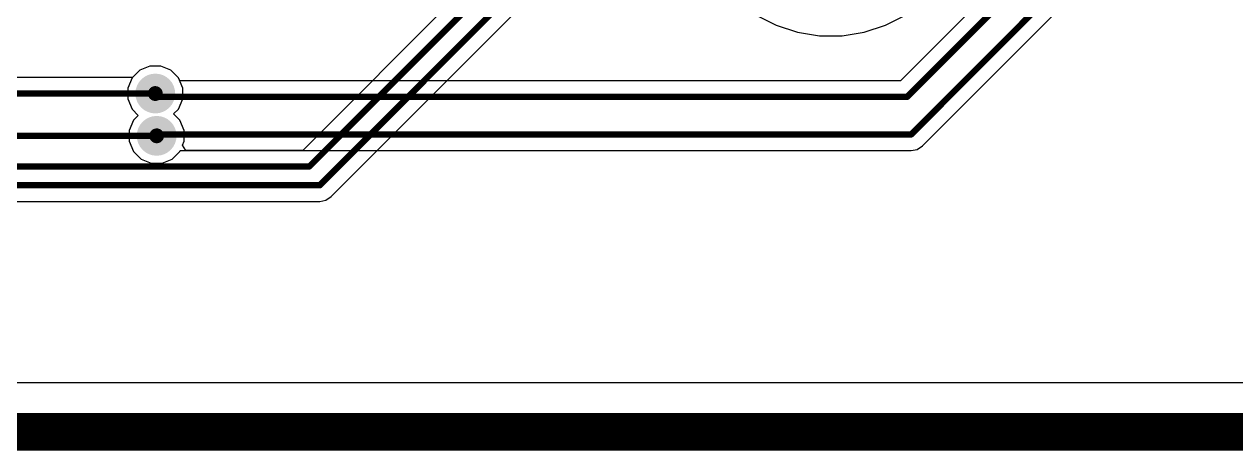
# Model space of a CAD drawing. Header units: millimetres. Extents: x -0.36 to 5.33, y -0.63 to 3.45.
# Drawn here: x 3.862 to 4.825, y -0.074 to 0.265 of the extents above; entities that cross this region are included whole.
import ezdxf

# ---------------------------------------------------------------- set-up
doc = ezdxf.new("R2010")
doc.units = ezdxf.units.MM
doc.header["$MEASUREMENT"] = 0
for name, color, linetype in [('BottomLayer', 5, 'Continuous'), ('BottomSolder', 6, 'Continuous'), ('Mechanical2', 216, 'Continuous'), ('TopLayer', 1, 'Continuous'), ('TopOverlay', 2, 'Continuous'), ('TopSolder', 216, 'Continuous'), ('ViaHoleLayer', 16, 'Continuous')]:
    doc.layers.add(name, color=color, linetype=linetype)

# ---------------------------------------------------------------- blocks, each defined once
blk = doc.blocks.new('1_1376430_8_1')
at = {"layer": 'TopOverlay', "const_width": 0.005}
blk.add_lwpolyline([(-2.2185, -0.74147), (2.2185, -0.74147)], dxfattribs=at)
blk.add_lwpolyline([(-2.2185, -0.74147), (2.2185, -0.74147)], dxfattribs=at)

msp = doc.modelspace()

# ---------------------------------------------------------------- hatches: boundary and pattern name
at = {"layer": 'BottomLayer'}
h = msp.add_hatch(color=5, dxfattribs=at)
edge = h.paths.add_edge_path()
edge.add_arc((3.96607, 0.20975), 0.01181, 0, 360)
h = msp.add_hatch(color=5, dxfattribs=at)
edge = h.paths.add_edge_path()
edge.add_arc((3.96716, 0.17615), 0.01181, 0, 360)
at = {"layer": 'BottomSolder'}
h = msp.add_hatch(color=6, dxfattribs=at)
edge = h.paths.add_edge_path()
edge.add_arc((3.96607, 0.20975), 0.01581, 0, 360)
h = msp.add_hatch(color=6, dxfattribs=at)
edge = h.paths.add_edge_path()
edge.add_arc((3.96716, 0.17615), 0.01581, 0, 360)
at = {"layer": 'TopLayer'}
h = msp.add_hatch(color=1, dxfattribs=at)
edge = h.paths.add_edge_path()
edge.add_arc((3.96607, 0.20975), 0.01181, 0, 360)
h = msp.add_hatch(color=1, dxfattribs=at)
edge = h.paths.add_edge_path()
edge.add_arc((3.96716, 0.17615), 0.01181, 0, 360)
at = {"layer": 'TopSolder'}
h = msp.add_hatch(color=216, dxfattribs=at)
edge = h.paths.add_edge_path()
edge.add_arc((3.96607, 0.20975), 0.01581, 0, 360)
h = msp.add_hatch(color=216, dxfattribs=at)
edge = h.paths.add_edge_path()
edge.add_arc((3.96716, 0.17615), 0.01581, 0, 360)
at = {"layer": 'ViaHoleLayer'}
h = msp.add_hatch(color=16, dxfattribs=at)
edge = h.paths.add_edge_path()
edge.add_arc((3.96607, 0.20975), 0.00591, 0, 360)
h = msp.add_hatch(color=16, dxfattribs=at)
edge = h.paths.add_edge_path()
edge.add_arc((3.96716, 0.17615), 0.00591, 0, 360)

# ---------------------------------------------------------------- linework, layer by layer
at = {"layer": 'BottomLayer'}
for p, q in [((4.10585, 0.12783), (4.29581, 0.31779)), ((4.20726, 0.28848), (4.08335, 0.16458)), ((4.44393, 0.27203), (4.45983, 0.26393)), ((4.54684, 0.26393), (4.56274, 0.27203)), ((4.45983, 0.26393), (4.47679, 0.25842)), ((4.52988, 0.25842), (4.54684, 0.26393)), ((4.47679, 0.25842), (4.49441, 0.25563)), ((4.49441, 0.25563), (4.51226, 0.25563)), ((4.51226, 0.25563), (4.52988, 0.25842)), ((3.96173, 0.23156), (3.95372, 0.22824)), ((3.97041, 0.23156), (3.96173, 0.23156)), ((3.97843, 0.22824), (3.97041, 0.23156)), ((3.94797, 0.2225), (1.83583, 0.2225)), ((3.95372, 0.22824), (3.94797, 0.2225)), ((3.98456, 0.22211), (3.97843, 0.22824)), ((3.98788, 0.21409), (3.98456, 0.22211)), ((3.98788, 0.20542), (3.98788, 0.21409)), ((3.98456, 0.1974), (3.98788, 0.20542)), ((3.98066, 0.19349), (3.98456, 0.1974)), ((3.98565, 0.1885), (3.98066, 0.19349)), ((3.98897, 0.18049), (3.98565, 0.1885)), ((3.98897, 0.17181), (3.98897, 0.18049)), ((3.9877, 0.16874), (3.98897, 0.17181)), ((3.99047, 0.16458), (3.9877, 0.16874)), ((4.08335, 0.16458), (3.99047, 0.16458)), ((4.10172, 0.12506), (4.10585, 0.12783)), ((0.65526, 0.12409), (4.09684, 0.12409)), ((4.09684, 0.12409), (4.10172, 0.12506)), ((5.275, -0.02), (0.041, -0.02))]:
    msp.add_line(p, q, dxfattribs=at)
at = {"layer": 'BottomLayer', "const_width": 0.005}
for points in [[(4.09684, 0.13684), (4.2868, 0.3268)], [(4.08863, 0.15184), (4.22, 0.28321)], [(1.83055, 0.20975), (3.96607, 0.20975)], [(1.81985, 0.17615), (3.96716, 0.17615)], [(0.66147, 0.15184), (4.08863, 0.15184)], [(0.65526, 0.13684), (4.09684, 0.13684)]]:
    msp.add_lwpolyline(points, dxfattribs=at)
at = {"layer": 'BottomLayer', "const_width": 0.0025}
for points in [[(3.96482, 0.20975, 1), (3.96732, 0.20975, 1)], [(3.96591, 0.17615, 1), (3.96841, 0.17615, 1)], [(4.08738, 0.15184, 1), (4.08988, 0.15184, 1)], [(4.08738, 0.15184, 1), (4.08988, 0.15184, 1)], [(4.09559, 0.13684, 1), (4.09809, 0.13684, 1)], [(4.09559, 0.13684, 1), (4.09809, 0.13684, 1)]]:
    msp.add_lwpolyline(points, format="xyb", close=True, dxfattribs=at)
at = {"layer": 'Mechanical2', "const_width": 0.03}
msp.add_lwpolyline([(0, -0.059), (5.31496, -0.059)], dxfattribs=at)
at = {"layer": 'TopLayer'}
for p, q in [((4.57617, 0.16814), (5.05458, 0.64655)), ((4.79339, 0.4544), (4.55888, 0.21989)), ((4.44393, 0.27203), (4.45983, 0.26393)), ((4.54684, 0.26393), (4.56274, 0.27203)), ((4.45983, 0.26393), (4.47679, 0.25842)), ((4.52988, 0.25842), (4.54684, 0.26393)), ((4.47679, 0.25842), (4.49441, 0.25563)), ((4.49441, 0.25563), (4.51226, 0.25563)), ((4.51226, 0.25563), (4.52988, 0.25842)), ((3.96173, 0.23156), (3.95372, 0.22824)), ((3.97041, 0.23156), (3.96173, 0.23156)), ((3.97843, 0.22824), (3.97041, 0.23156)), ((3.94758, 0.22211), (3.94426, 0.21409)), ((3.95372, 0.22824), (3.94758, 0.22211)), ((3.98456, 0.22211), (3.97843, 0.22824)), ((3.98548, 0.21989), (3.98456, 0.22211)), ((3.94426, 0.21409), (3.94426, 0.20542)), ((4.55888, 0.21989), (3.98548, 0.21989)), ((3.94426, 0.20542), (3.94758, 0.1974)), ((3.94758, 0.1974), (3.95257, 0.19241)), ((3.94867, 0.1885), (3.94535, 0.18049)), ((3.95257, 0.19241), (3.94867, 0.1885)), ((3.94535, 0.18049), (3.94535, 0.17181)), ((3.94535, 0.17181), (3.94867, 0.16379)), ((3.98565, 0.16379), (3.9859, 0.1644)), ((3.9859, 0.1644), (4.56716, 0.1644)), ((4.56716, 0.1644), (4.57203, 0.16537)), ((4.57203, 0.16537), (4.57617, 0.16814)), ((3.94867, 0.16379), (3.9548, 0.15766)), ((3.9548, 0.15766), (3.96282, 0.15434)), ((3.96282, 0.15434), (3.9715, 0.15434)), ((3.9715, 0.15434), (3.97951, 0.15766)), ((3.97951, 0.15766), (3.98565, 0.16379)), ((5.276, -0.02), (0.041, -0.02))]:
    msp.add_line(p, q, dxfattribs=at)
at = {"layer": 'TopLayer', "const_width": 0.005}
for points in [[(4.56716, 0.17715), (5.04557, 0.65556)], [(4.56416, 0.20715), (5.002, 0.64499)], [(3.96607, 0.20975), (3.96868, 0.20715)], [(3.96868, 0.20715), (4.56416, 0.20715)], [(3.96716, 0.17615), (3.96816, 0.17715)], [(3.96816, 0.17715), (4.56716, 0.17715)]]:
    msp.add_lwpolyline(points, dxfattribs=at)
at = {"layer": 'TopLayer', "const_width": 0.0025}
for points in [[(3.96482, 0.20975, 1), (3.96732, 0.20975, 1)], [(3.96743, 0.20715, 1), (3.96993, 0.20715, 1)], [(3.96743, 0.20715, 1), (3.96993, 0.20715, 1)], [(4.56291, 0.20715, 1), (4.56541, 0.20715, 1)], [(4.56291, 0.20715, 1), (4.56541, 0.20715, 1)], [(3.96591, 0.17615, 1), (3.96841, 0.17615, 1)], [(3.96691, 0.17715, 1), (3.96941, 0.17715, 1)], [(3.96691, 0.17715, 1), (3.96941, 0.17715, 1)], [(4.56591, 0.17715, 1), (4.56841, 0.17715, 1)], [(4.56591, 0.17715, 1), (4.56841, 0.17715, 1)]]:
    msp.add_lwpolyline(points, format="xyb", close=True, dxfattribs=at)

# ---------------------------------------------------------------- block references
msp.add_blockref('1_1376430_8_1', (2.65885, 0.69279))

doc.saveas('drawing.dxf')
